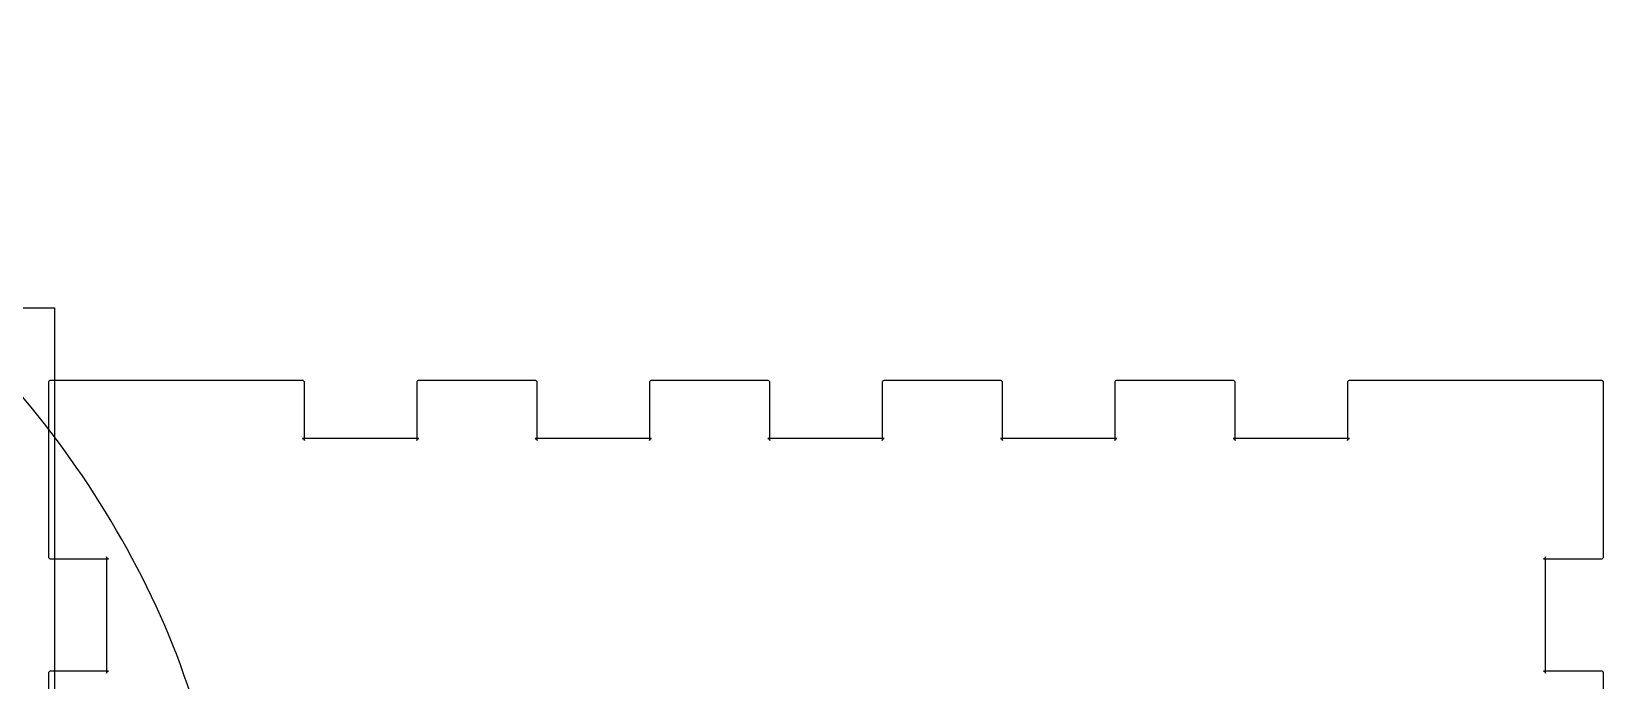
# Model space of a CAD drawing. Extents: x 1 to 406, y -9689 to -9382.
# Drawn here: x 163.5 to 244.6, y -9415.3 to -9381.8 of the extents above; entities that cross this region are included whole.
import ezdxf

# ---------------------------------------------------------------- set-up
doc = ezdxf.new("R2010")
doc.units = 0
doc.layers.get('0').update_dxf_attribs({"linetype": 'CONTINUOUS'})

msp = doc.modelspace()

# ---------------------------------------------------------------- linework, layer by layer
at = {"color": 7}
msp.add_lwpolyline([(82.664295, -9396.097823), (164.714154, -9396.097823), (164.714154, -9478.147683), (82.664295, -9478.147683)], close=True, dxfattribs=at)
for points in [[(164.40683, -9399.9492), (164.40683, -9402.9492), (164.40683, -9408.9492)], [(177.50839, -9399.8477), (167.50839, -9399.8477), (164.50839, -9399.8477)], [(177.60995, -9402.9492), (177.60995, -9399.9492)], [(183.40683, -9399.9492), (183.40683, -9402.9492)], [(189.50839, -9399.8477), (183.50839, -9399.8477)], [(189.60995, -9402.9492), (189.60995, -9399.9492)], [(195.40683, -9399.9492), (195.40683, -9402.9492)], [(201.50839, -9399.8477), (195.50839, -9399.8477)], [(201.60995, -9402.9492), (201.60995, -9399.9492)], [(207.40683, -9399.9492), (207.40683, -9402.9492)], [(213.50839, -9399.8477), (207.50839, -9399.8477)], [(213.60995, -9402.9492), (213.60995, -9399.9492)], [(219.40683, -9399.9492), (219.40683, -9402.9492)], [(225.50839, -9399.8477), (219.50839, -9399.8477)], [(225.60995, -9402.9492), (225.60995, -9399.9492)], [(231.40683, -9399.9492), (231.40683, -9402.9492)], [(244.50839, -9399.8477), (241.50839, -9399.8477), (231.50839, -9399.8477)], [(244.60995, -9408.9492), (244.60995, -9402.9492), (244.60995, -9399.9492)], [(183.50839, -9402.8477), (177.50839, -9402.8477)], [(195.50839, -9402.8477), (189.50839, -9402.8477)], [(207.50839, -9402.8477), (201.50839, -9402.8477)], [(219.50839, -9402.8477), (213.50839, -9402.8477)], [(231.50839, -9402.8477), (225.50839, -9402.8477)], [(164.50839, -9409.0508), (167.50839, -9409.0508)], [(167.40683, -9408.9492), (167.40683, -9414.9492)], [(241.50839, -9409.0508), (244.50839, -9409.0508)], [(241.60995, -9414.9492), (241.60995, -9408.9492)], [(164.40683, -9414.9492), (164.40683, -9420.9492)], [(167.50839, -9414.8477), (164.50839, -9414.8477)], [(244.50839, -9414.8477), (241.50839, -9414.8477)], [(244.60995, -9420.9492), (244.60995, -9414.9492)]]:
    msp.add_lwpolyline(points, dxfattribs=at)
for points, knots in [([(174.678519, -9433.072518), (174.069414, -9439.032811), (172.85992, -9450.868098), (163.476223, -9466.508611), (149.736904, -9478.136922), (132.723344, -9484.30419), (114.670038, -9484.30419), (97.680307, -9478.136922), (83.845844, -9466.508611), (74.815656, -9450.868098), (71.662767, -9433.072518), (74.815656, -9415.276938), (83.845844, -9399.636425), (97.680307, -9388.008114), (114.670038, -9381.840845), (132.723344, -9381.840845), (149.736904, -9388.008114), (163.476223, -9399.636425), (172.85992, -9415.276938), (174.069414, -9427.112224), (174.678519, -9433.072518)], [0, 0, 0, 0, 17.790147, 35.32569, 53.115837, 70.905984, 88.441526, 106.231673, 124.021821, 141.557363, 159.34751, 177.137657, 194.6732, 212.463347, 230.253494, 247.789036, 265.579184, 283.369331, 300.904873, 318.69502, 318.69502, 318.69502, 318.69502]), ([(164.714158, -9437.122752), (164.223994, -9441.919167), (163.250681, -9451.443353), (155.699357, -9464.029712), (144.642942, -9473.387339), (130.951654, -9478.350313), (116.423654, -9478.350313), (102.751541, -9473.387339), (91.618562, -9464.029712), (84.351717, -9451.443353), (81.814499, -9437.122752), (84.351717, -9422.802151), (91.618562, -9410.215792), (102.751541, -9400.858165), (116.423654, -9395.895191), (130.951654, -9395.895191), (144.642942, -9400.858165), (155.699357, -9410.215792), (163.250681, -9422.802151), (164.223994, -9432.326337), (164.714158, -9437.122752)], [0, 0, 0, 0, 14.316229, 28.427571, 42.743801, 57.06003, 71.171372, 85.487601, 99.803831, 113.915172, 128.231402, 142.547631, 156.658973, 170.975202, 185.291432, 199.402773, 213.719003, 228.035232, 242.146574, 256.462803, 256.462803, 256.462803, 256.462803]), ([(164.50839, -9399.8477), (164.490848, -9399.85036), (164.456103, -9399.855627), (164.415057, -9399.895524), (164.409621, -9399.930989), (164.40683, -9399.9492)], [0, 0, 0, 0, 0.052363, 0.103712, 0.157913, 0.157913, 0.157913, 0.157913]), ([(177.60995, -9399.9492), (177.607305, -9399.931611), (177.602074, -9399.89683), (177.562072, -9399.855832), (177.526612, -9399.85046), (177.50839, -9399.8477)], [0, 0, 0, 0, 0.052477, 0.103769, 0.15799, 0.15799, 0.15799, 0.15799]), ([(183.50839, -9399.8477), (183.490848, -9399.85036), (183.456103, -9399.855627), (183.415057, -9399.895524), (183.409621, -9399.930989), (183.40683, -9399.9492)], [0, 0, 0, 0, 0.052363, 0.103712, 0.157913, 0.157913, 0.157913, 0.157913]), ([(189.60995, -9399.9492), (189.607305, -9399.931611), (189.602074, -9399.89683), (189.562072, -9399.855832), (189.526612, -9399.85046), (189.50839, -9399.8477)], [0, 0, 0, 0, 0.052477, 0.103769, 0.15799, 0.15799, 0.15799, 0.15799]), ([(195.50839, -9399.8477), (195.490848, -9399.85036), (195.456103, -9399.855627), (195.415057, -9399.895524), (195.409621, -9399.930989), (195.40683, -9399.9492)], [0, 0, 0, 0, 0.052363, 0.103712, 0.157913, 0.157913, 0.157913, 0.157913]), ([(201.60995, -9399.9492), (201.607305, -9399.931611), (201.602074, -9399.89683), (201.562072, -9399.855832), (201.526612, -9399.85046), (201.50839, -9399.8477)], [0, 0, 0, 0, 0.052477, 0.103769, 0.15799, 0.15799, 0.15799, 0.15799]), ([(207.50839, -9399.8477), (207.490848, -9399.85036), (207.456103, -9399.855627), (207.415057, -9399.895524), (207.409621, -9399.930989), (207.40683, -9399.9492)], [0, 0, 0, 0, 0.052363, 0.103712, 0.157913, 0.157913, 0.157913, 0.157913]), ([(213.60995, -9399.9492), (213.607305, -9399.931611), (213.602074, -9399.89683), (213.562072, -9399.855832), (213.526612, -9399.85046), (213.50839, -9399.8477)], [0, 0, 0, 0, 0.052477, 0.103769, 0.15799, 0.15799, 0.15799, 0.15799]), ([(219.50839, -9399.8477), (219.490848, -9399.85036), (219.456103, -9399.855627), (219.415057, -9399.895524), (219.409621, -9399.930989), (219.40683, -9399.9492)], [0, 0, 0, 0, 0.052363, 0.103712, 0.157913, 0.157913, 0.157913, 0.157913]), ([(225.60995, -9399.9492), (225.607305, -9399.931611), (225.602074, -9399.89683), (225.562072, -9399.855832), (225.526612, -9399.85046), (225.50839, -9399.8477)], [0, 0, 0, 0, 0.052477, 0.103769, 0.15799, 0.15799, 0.15799, 0.15799]), ([(231.50839, -9399.8477), (231.490848, -9399.85036), (231.456103, -9399.855627), (231.415057, -9399.895524), (231.409621, -9399.930989), (231.40683, -9399.9492)], [0, 0, 0, 0, 0.052363, 0.103712, 0.157913, 0.157913, 0.157913, 0.157913]), ([(244.60995, -9399.9492), (244.607305, -9399.931611), (244.602074, -9399.89683), (244.562072, -9399.855832), (244.526612, -9399.85046), (244.50839, -9399.8477)], [0, 0, 0, 0, 0.052477, 0.103769, 0.15799, 0.15799, 0.15799, 0.15799]), ([(177.50839, -9402.8477), (177.525932, -9402.85036), (177.560677, -9402.855627), (177.601723, -9402.895524), (177.607159, -9402.930989), (177.60995, -9402.9492)], [0, 0, 0, 0, 0.052363, 0.103712, 0.157913, 0.157913, 0.157913, 0.157913]), ([(183.40683, -9402.9492), (183.409475, -9402.931611), (183.414706, -9402.89683), (183.454708, -9402.855832), (183.490168, -9402.85046), (183.50839, -9402.8477)], [0, 0, 0, 0, 0.052477, 0.103769, 0.15799, 0.15799, 0.15799, 0.15799]), ([(189.50839, -9402.8477), (189.525932, -9402.85036), (189.560677, -9402.855627), (189.601723, -9402.895524), (189.607159, -9402.930989), (189.60995, -9402.9492)], [0, 0, 0, 0, 0.052363, 0.103712, 0.157913, 0.157913, 0.157913, 0.157913]), ([(195.40683, -9402.9492), (195.409475, -9402.931611), (195.414706, -9402.89683), (195.454708, -9402.855832), (195.490168, -9402.85046), (195.50839, -9402.8477)], [0, 0, 0, 0, 0.052477, 0.103769, 0.15799, 0.15799, 0.15799, 0.15799]), ([(201.50839, -9402.8477), (201.525932, -9402.85036), (201.560677, -9402.855627), (201.601723, -9402.895524), (201.607159, -9402.930989), (201.60995, -9402.9492)], [0, 0, 0, 0, 0.052363, 0.103712, 0.157913, 0.157913, 0.157913, 0.157913]), ([(207.40683, -9402.9492), (207.409475, -9402.931611), (207.414706, -9402.89683), (207.454708, -9402.855832), (207.490168, -9402.85046), (207.50839, -9402.8477)], [0, 0, 0, 0, 0.052477, 0.103769, 0.15799, 0.15799, 0.15799, 0.15799]), ([(213.50839, -9402.8477), (213.525932, -9402.85036), (213.560677, -9402.855627), (213.601723, -9402.895524), (213.607159, -9402.930989), (213.60995, -9402.9492)], [0, 0, 0, 0, 0.052363, 0.103712, 0.157913, 0.157913, 0.157913, 0.157913]), ([(219.40683, -9402.9492), (219.409475, -9402.931611), (219.414706, -9402.89683), (219.454708, -9402.855832), (219.490168, -9402.85046), (219.50839, -9402.8477)], [0, 0, 0, 0, 0.052477, 0.103769, 0.15799, 0.15799, 0.15799, 0.15799]), ([(225.50839, -9402.8477), (225.525932, -9402.85036), (225.560677, -9402.855627), (225.601723, -9402.895524), (225.607159, -9402.930989), (225.60995, -9402.9492)], [0, 0, 0, 0, 0.052363, 0.103712, 0.157913, 0.157913, 0.157913, 0.157913]), ([(231.40683, -9402.9492), (231.409475, -9402.931611), (231.414706, -9402.89683), (231.454708, -9402.855832), (231.490168, -9402.85046), (231.50839, -9402.8477)], [0, 0, 0, 0, 0.052477, 0.103769, 0.15799, 0.15799, 0.15799, 0.15799]), ([(164.40683, -9408.9492), (164.409477, -9408.966796), (164.41471, -9409.001594), (164.454693, -9409.042643), (164.490166, -9409.048032), (164.50839, -9409.0508)], [0, 0, 0, 0, 0.052502, 0.103829, 0.158056, 0.158056, 0.158056, 0.158056]), ([(167.50839, -9409.0508), (167.490847, -9409.04814), (167.456094, -9409.042872), (167.415045, -9409.002931), (167.409618, -9408.967435), (167.40683, -9408.9492)], [0, 0, 0, 0, 0.052364, 0.103731, 0.158, 0.158, 0.158, 0.158]), ([(241.60995, -9408.9492), (241.607303, -9408.966796), (241.60207, -9409.001594), (241.562087, -9409.042643), (241.526614, -9409.048032), (241.50839, -9409.0508)], [0, 0, 0, 0, 0.052502, 0.103829, 0.158056, 0.158056, 0.158056, 0.158056]), ([(244.50839, -9409.0508), (244.525933, -9409.04814), (244.560686, -9409.042872), (244.601735, -9409.002931), (244.607162, -9408.967435), (244.60995, -9408.9492)], [0, 0, 0, 0, 0.052364, 0.103731, 0.158, 0.158, 0.158, 0.158]), ([(164.50839, -9414.8477), (164.490848, -9414.85036), (164.456103, -9414.855627), (164.415057, -9414.895524), (164.409621, -9414.930989), (164.40683, -9414.9492)], [0, 0, 0, 0, 0.052363, 0.103712, 0.157913, 0.157913, 0.157913, 0.157913]), ([(167.40683, -9414.9492), (167.409475, -9414.931611), (167.414706, -9414.89683), (167.454708, -9414.855832), (167.490168, -9414.85046), (167.50839, -9414.8477)], [0, 0, 0, 0, 0.052477, 0.103769, 0.15799, 0.15799, 0.15799, 0.15799]), ([(241.50839, -9414.8477), (241.525932, -9414.85036), (241.560677, -9414.855627), (241.601723, -9414.895524), (241.607159, -9414.930989), (241.60995, -9414.9492)], [0, 0, 0, 0, 0.052363, 0.103712, 0.157913, 0.157913, 0.157913, 0.157913]), ([(244.60995, -9414.9492), (244.607305, -9414.931611), (244.602074, -9414.89683), (244.562072, -9414.855832), (244.526612, -9414.85046), (244.50839, -9414.8477)], [0, 0, 0, 0, 0.052477, 0.103769, 0.15799, 0.15799, 0.15799, 0.15799])]:
    msp.add_open_spline(points, degree=3, knots=knots, dxfattribs=at)

doc.saveas('drawing.dxf')
